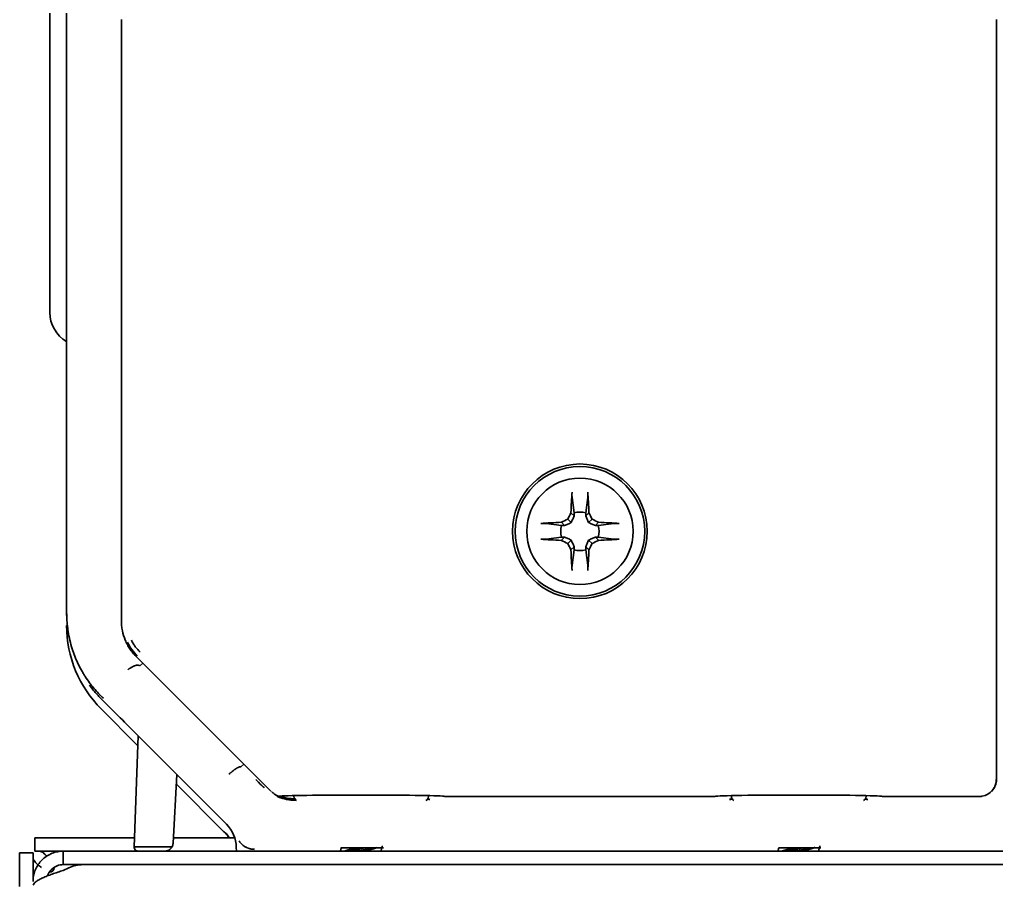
# Model space of a CAD drawing. Extents: x -760 to 4209, y 5795 to 10697.
# Drawn here: x 1849.3 to 1907.3, y 10526.1 to 10577.3 of the extents above; entities that cross this region are included whole.
import ezdxf

# ---------------------------------------------------------------- set-up
doc = ezdxf.new("R2010")
doc.units = 0
doc.header["$LTSCALE"] = 5
doc.layers.add('1', color=7, linetype='CONTINUOUS', true_color=0xffffff)

msp = doc.modelspace()

# ---------------------------------------------------------------- linework, layer by layer
at = {"layer": '1', "color": 7, "linetype": 'Continuous', "lineweight": 35}
for p, q in [((1851.055, 10559.922), (1851.055, 10625.922)), ((1852.055, 10578.053), (1852.055, 10542.809)), ((1855.305, 10542.116), (1855.305, 10577.325)), ((1907.303, 10542.116), (1907.303, 10577.325)), ((1907.304, 10577.325), (1907.303, 10577.325)), ((1882.205, 10548.012), (1882.087, 10548.934)), ((1882.905, 10548.012), (1883.023, 10548.934)), ((1882.208, 10547.837), (1882.02, 10548.026)), ((1882.902, 10547.837), (1883.09, 10548.026)), ((1881.465, 10547.272), (1880.543, 10547.39)), ((1881.639, 10547.268), (1881.451, 10547.457)), ((1882.037, 10547.44), (1881.834, 10547.642)), ((1883.073, 10547.44), (1883.276, 10547.642)), ((1883.471, 10547.268), (1883.659, 10547.457)), ((1883.645, 10547.272), (1884.567, 10547.39)), ((1881.465, 10546.572), (1880.543, 10546.454)), ((1881.639, 10546.575), (1881.451, 10546.387)), ((1882.037, 10546.404), (1881.834, 10546.201)), ((1883.073, 10546.404), (1883.276, 10546.201)), ((1883.471, 10546.575), (1883.659, 10546.387)), ((1883.645, 10546.572), (1884.567, 10546.454)), ((1882.208, 10546.006), (1882.02, 10545.818)), ((1882.205, 10545.832), (1882.087, 10544.909)), ((1882.902, 10546.006), (1883.09, 10545.818)), ((1882.905, 10545.832), (1883.023, 10544.909)), ((1852.055, 10542.809), (1852.055, 10542.025)), ((1907.303, 10542.116), (1907.304, 10542.116)), ((1907.303, 10532.188), (1907.303, 10540.774)), ((1864.176, 10531.497), (1856.186, 10539.486)), ((1856.573, 10539.098), (1856.401, 10538.925)), ((1854.123, 10536.953), (1854.33, 10536.746)), ((1854.105, 10536.372), (1856.274, 10534.202)), ((1856.064, 10528.18), (1856.295, 10534.782)), ((1862.404, 10532.928), (1862.574, 10533.099)), ((1858.594, 10532.478), (1858.38, 10528.396)), ((1858.661, 10532.416), (1861.548, 10529.529)), ((1858.564, 10531.913), (1861.383, 10529.093)), ((1864.218, 10531.466), (1864.28, 10531.413)), ((1864.237, 10531.445), (1864.28, 10531.413)), ((1864.719, 10531.192), (1864.752, 10531.193)), ((1865.555, 10531.222), (1865.555, 10531.172)), ((1873.555, 10531.172), (1873.555, 10531.222)), ((1874.438, 10531.187), (1874.536, 10531.177)), ((1874.438, 10531.187), (1874.453, 10531.184)), ((1874.453, 10531.184), (1874.551, 10531.174)), ((1874.551, 10531.174), (1890.559, 10531.174)), ((1890.559, 10531.174), (1890.657, 10531.184)), ((1890.574, 10531.177), (1890.672, 10531.187)), ((1890.657, 10531.184), (1890.672, 10531.187)), ((1891.555, 10531.222), (1891.555, 10531.172)), ((1899.555, 10531.172), (1899.555, 10531.222)), ((1900.438, 10531.187), (1900.536, 10531.177)), ((1900.438, 10531.187), (1900.453, 10531.184)), ((1900.453, 10531.184), (1900.551, 10531.174)), ((1900.554, 10531.174), (1906.319, 10531.174)), ((1907.006, 10531.468), (1907.013, 10531.475)), ((1850.155, 10528.722), (1852.155, 10528.722)), ((1850.155, 10527.922), (1850.155, 10528.722)), ((1856.086, 10528.722), (1852.155, 10528.722)), ((1862.05, 10528.722), (1858.4, 10528.722)), ((1862.134, 10528.149), (1862.138, 10527.921)), ((1868.357, 10528.112), (1868.366, 10528.081)), ((1894.357, 10528.112), (1894.366, 10528.081)), ((1849.255, 10525.822), (1849.255, 10527.822)), ((1849.255, 10527.822), (1850.055, 10527.822)), ((1850.055, 10527.822), (1850.055, 10526.128)), ((1851.848, 10527.922), (1850.155, 10527.922)), ((1851.855, 10527.922), (1852.181, 10527.922)), ((1852.181, 10527.922), (1853.026, 10527.922)), ((1853.026, 10527.922), (1908.719, 10527.922)), ((1868.608, 10527.949), (1868.528, 10527.922)), ((1894.608, 10527.949), (1894.528, 10527.922)), ((1851.855, 10527.122), (1852.181, 10527.122)), ((1852.181, 10526.932), (1851.855, 10526.781)), ((1853.026, 10527.122), (1852.181, 10527.122)), ((1853.026, 10527.122), (1908.719, 10527.122)), ((1853.026, 10527.12), (1908.355, 10527.12)), ((1858.555, 10527.12), (1858.555, 10527.122)), ((1862.152, 10527.122), (1862.152, 10527.119)), ((1868.351, 10527.122), (1868.352, 10527.12)), ((1870.764, 10527.12), (1870.764, 10527.122)), ((1894.351, 10527.122), (1894.352, 10527.12)), ((1896.764, 10527.12), (1896.764, 10527.122)), ((1903.555, 10527.122), (1903.555, 10527.12))]:
    msp.add_line(p, q, dxfattribs=at)
for radius in [4, 3.85, 3.16]:
    msp.add_circle((1882.555, 10546.922), radius, dxfattribs=at)
for centre, radius, start, end in [((1853.055, 10559.922), 2, 180, 239.99906), ((1882.555, 10546.922), 1.145, 72.20111, 107.79889), ((1882.555, 10546.922), 1.145, 162.20111, 197.79889), ((1882.555, 10546.922), 1.145, 342.20111, 17.79889), ((1882.555, 10546.922), 1.145, 252.20111, 287.79889), ((1859.055, 10541.321), 7, 180, 225), ((1864.719, 10531.692), 0.5, 227.45741, 273.80813), ((1865.838, 10531.172), 0.283, 180, 241.92751), ((1873.272, 10531.172), 0.283, 298.07249, 0), ((1891.838, 10531.172), 0.283, 180, 241.92751), ((1899.272, 10531.172), 0.283, 298.07249, 0), ((1856.314, 10528.172), 0.25, 178, 270), ((1851.055, 10526.922), 0.25, 270, 0), ((1853.026, 10525.12), 2, 90, 115)]:
    msp.add_arc(centre, radius, start, end, dxfattribs=at)
for centre, major_axis, ratio, start_param, end_param in [((1882.258, 10546.927), (0.065, 3.728), 0.072244, 0.900133, 1.272854), ((1882.852, 10546.927), (0.065, -3.728), 0.072244, 1.868738, 2.24146), ((1882.001, 10547.18), (1.559, 3.344), 0.094201, 1.359315, 1.476181), ((1883.109, 10547.18), (1.559, -3.344), 0.094201, 1.665412, 1.782277), ((1882.55, 10547.218), (3.728, 0.065), 0.072244, 1.868738, 2.24146), ((1882.297, 10547.476), (3.344, 1.559), 0.094201, 1.665412, 1.782277), ((1882.813, 10547.476), (3.344, -1.559), 0.094201, 1.359315, 1.476181), ((1882.56, 10547.218), (3.728, -0.065), 0.072244, 0.900133, 1.272854), ((1882.55, 10546.625), (-3.728, 0.065), 0.072244, 0.900133, 1.272854), ((1882.297, 10546.367), (-3.344, 1.559), 0.094201, 1.359315, 1.476181), ((1882.001, 10546.663), (-1.559, 3.344), 0.094201, 1.665412, 1.782277), ((1883.109, 10546.663), (-1.559, -3.344), 0.094201, 1.359315, 1.476181), ((1882.813, 10546.367), (-3.344, -1.559), 0.094201, 1.665412, 1.782277), ((1882.56, 10546.625), (-3.728, -0.065), 0.072244, 1.868738, 2.24146), ((1882.258, 10546.917), (-0.065, 3.728), 0.072244, 1.868738, 2.24146), ((1882.852, 10546.917), (-0.065, -3.728), 0.072244, 0.900133, 1.272854), ((1863.801, 10531.673), (0.5, -0.5), 0.006171, 3.15649, 4.222223), ((1906.296, 10532.172), (0.004, -1), 0.999695, 0.153653, 1.575159), ((1906.303, 10532.179), (0.71, -0.704), 0.999698, 0.000009, 0.789913), ((1902.304, 10532.181), (5, 0), 0.073693, 6.263672, 6.302699), ((1863.229, 10532.798), (1.015, -1.352), 0.045819, 5.971898, 5.98842), ((1869.199, 10526.413), (5, -5.063), 0.012264, 2.897551, 3.066746), ((1865.684, 10534.027), (-1.148, -2.772), 0.999955, 0.058747, 0.267615), ((1869.555, 10531.17), (5, 0), 0.017455, 0.087266, 2.885131), ((1869.555, 10530.974), (-5, 0), 0.008727, 3.754903, 3.803994), ((1895.555, 10531.17), (5, 0), 0.017455, 0.087266, 3.054326), ((1895.555, 10530.974), (-5, 0), 0.008727, 5.620784, 5.675486), ((1895.555, 10530.974), (-5, 0), 0.008727, 3.749292, 3.803994), ((1860.134, 10528.114), (1.841, 0.782), 0.999823, 5.899274, 6.667096), ((1860.064, 10527.603), (0.76, -1.85), 0.999821, 1.774906, 1.96609), ((1862.067, 10528.172), (6.003, -0.009), 0.001452, 2.244904, 3.141544), ((1869.555, 10528.079), (2.25, 0), 0.017455, 0.942919, 2.138635), ((1895.555, 10528.079), (2.25, 0), 0.017455, 0.942919, 2.138635)]:
    msp.add_ellipse(centre, major_axis=major_axis, ratio=ratio, start_param=start_param, end_param=end_param, dxfattribs=at)
for points, knots in [([(1882.087, 10548.934), (1882.086, 10548.941), (1882.085, 10548.949), (1882.084, 10548.964), (1882.084, 10548.969), (1882.084, 10548.98), (1882.083, 10548.992), (1882.083, 10549.005), (1882.082, 10549.018), (1882.082, 10549.025), (1882.082, 10549.046), (1882.082, 10549.06), (1882.082, 10549.082), (1882.082, 10549.09), (1882.082, 10549.105), (1882.082, 10549.12), (1882.083, 10549.136), (1882.083, 10549.151), (1882.083, 10549.158), (1882.084, 10549.181), (1882.085, 10549.195), (1882.086, 10549.222), (1882.087, 10549.235), (1882.088, 10549.247)], [0, 0, 0, 0, 0.125, 0.125, 0.1875, 0.1875, 0.25, 0.3125, 0.3125, 0.375, 0.375, 0.5, 0.5, 0.5625, 0.5625, 0.625, 0.6875, 0.6875, 0.75, 0.75, 0.875, 0.875, 1, 1, 1, 1]), ([(1883.022, 10549.247), (1883.023, 10549.235), (1883.024, 10549.222), (1883.025, 10549.195), (1883.026, 10549.181), (1883.027, 10549.151), (1883.027, 10549.136), (1883.028, 10549.113), (1883.028, 10549.105), (1883.028, 10549.09), (1883.028, 10549.075), (1883.028, 10549.06), (1883.028, 10549.046), (1883.028, 10549.039), (1883.028, 10549.018), (1883.027, 10549.005), (1883.027, 10548.986), (1883.026, 10548.98), (1883.026, 10548.969), (1883.025, 10548.959), (1883.025, 10548.95), (1883.024, 10548.941), (1883.023, 10548.938), (1883.023, 10548.934)], [0, 0, 0, 0, 0.125, 0.125, 0.25, 0.25, 0.375, 0.375, 0.4375, 0.4375, 0.5, 0.5625, 0.5625, 0.625, 0.625, 0.75, 0.75, 0.8125, 0.8125, 0.875, 0.9375, 0.9375, 1, 1, 1, 1]), ([(1882.208, 10547.837), (1882.181, 10547.772), (1882.153, 10547.707), (1882.096, 10547.575), (1882.067, 10547.508), (1882.037, 10547.44)], [0, 0, 0, 0, 0.5, 0.5, 1, 1, 1, 1]), ([(1883.073, 10547.44), (1883.043, 10547.508), (1883.014, 10547.575), (1882.957, 10547.707), (1882.929, 10547.772), (1882.902, 10547.837)], [0, 0, 0, 0, 0.5, 0.5, 1, 1, 1, 1]), ([(1880.229, 10547.389), (1880.241, 10547.39), (1880.254, 10547.391), (1880.282, 10547.392), (1880.296, 10547.393), (1880.326, 10547.394), (1880.341, 10547.394), (1880.364, 10547.395), (1880.372, 10547.395), (1880.387, 10547.395), (1880.402, 10547.395), (1880.416, 10547.395), (1880.431, 10547.395), (1880.438, 10547.395), (1880.459, 10547.395), (1880.472, 10547.394), (1880.491, 10547.394), (1880.496, 10547.393), (1880.508, 10547.393), (1880.518, 10547.392), (1880.527, 10547.391), (1880.535, 10547.391), (1880.539, 10547.39), (1880.543, 10547.39)], [0, 0, 0, 0, 0.125, 0.125, 0.25, 0.25, 0.375, 0.375, 0.4375, 0.4375, 0.5, 0.5625, 0.5625, 0.625, 0.625, 0.75, 0.75, 0.8125, 0.8125, 0.875, 0.9375, 0.9375, 1, 1, 1, 1]), ([(1882.037, 10547.44), (1881.969, 10547.41), (1881.902, 10547.381), (1881.77, 10547.324), (1881.704, 10547.296), (1881.639, 10547.268)], [0, 0, 0, 0, 0.5, 0.5, 1, 1, 1, 1]), ([(1883.471, 10547.268), (1883.406, 10547.296), (1883.34, 10547.324), (1883.208, 10547.381), (1883.141, 10547.41), (1883.073, 10547.44)], [0, 0, 0, 0, 0.5, 0.5, 1, 1, 1, 1]), ([(1884.567, 10547.39), (1884.574, 10547.391), (1884.583, 10547.391), (1884.597, 10547.392), (1884.602, 10547.393), (1884.614, 10547.393), (1884.625, 10547.394), (1884.638, 10547.394), (1884.651, 10547.394), (1884.658, 10547.395), (1884.679, 10547.395), (1884.693, 10547.395), (1884.716, 10547.395), (1884.723, 10547.395), (1884.738, 10547.395), (1884.754, 10547.394), (1884.769, 10547.394), (1884.784, 10547.394), (1884.791, 10547.394), (1884.814, 10547.393), (1884.828, 10547.392), (1884.855, 10547.391), (1884.869, 10547.39), (1884.881, 10547.389)], [0, 0, 0, 0, 0.125, 0.125, 0.1875, 0.1875, 0.25, 0.3125, 0.3125, 0.375, 0.375, 0.5, 0.5, 0.5625, 0.5625, 0.625, 0.6875, 0.6875, 0.75, 0.75, 0.875, 0.875, 1, 1, 1, 1]), ([(1880.543, 10546.454), (1880.536, 10546.453), (1880.527, 10546.452), (1880.513, 10546.451), (1880.508, 10546.451), (1880.496, 10546.45), (1880.485, 10546.45), (1880.472, 10546.449), (1880.459, 10546.449), (1880.452, 10546.449), (1880.431, 10546.449), (1880.417, 10546.449), (1880.394, 10546.449), (1880.387, 10546.449), (1880.371, 10546.449), (1880.356, 10546.449), (1880.341, 10546.449), (1880.326, 10546.45), (1880.319, 10546.45), (1880.296, 10546.451), (1880.282, 10546.451), (1880.255, 10546.453), (1880.241, 10546.454), (1880.229, 10546.455)], [0, 0, 0, 0, 0.125, 0.125, 0.1875, 0.1875, 0.25, 0.3125, 0.3125, 0.375, 0.375, 0.5, 0.5, 0.5625, 0.5625, 0.625, 0.6875, 0.6875, 0.75, 0.75, 0.875, 0.875, 1, 1, 1, 1]), ([(1881.639, 10546.575), (1881.704, 10546.548), (1881.77, 10546.52), (1881.902, 10546.463), (1881.969, 10546.434), (1882.037, 10546.404)], [0, 0, 0, 0, 0.5, 0.5, 1, 1, 1, 1]), ([(1882.037, 10546.404), (1882.067, 10546.335), (1882.096, 10546.269), (1882.153, 10546.137), (1882.181, 10546.071), (1882.208, 10546.006)], [0, 0, 0, 0, 0.5, 0.5, 1, 1, 1, 1]), ([(1882.902, 10546.006), (1882.929, 10546.071), (1882.957, 10546.137), (1883.014, 10546.269), (1883.043, 10546.335), (1883.073, 10546.404)], [0, 0, 0, 0, 0.5, 0.5, 1, 1, 1, 1]), ([(1883.073, 10546.404), (1883.141, 10546.434), (1883.208, 10546.463), (1883.34, 10546.52), (1883.406, 10546.548), (1883.471, 10546.575)], [0, 0, 0, 0, 0.5, 0.5, 1, 1, 1, 1]), ([(1884.881, 10546.455), (1884.869, 10546.454), (1884.856, 10546.453), (1884.828, 10546.451), (1884.814, 10546.451), (1884.784, 10546.45), (1884.769, 10546.449), (1884.746, 10546.449), (1884.738, 10546.449), (1884.723, 10546.449), (1884.708, 10546.449), (1884.694, 10546.449), (1884.679, 10546.449), (1884.672, 10546.449), (1884.651, 10546.449), (1884.638, 10546.449), (1884.619, 10546.45), (1884.614, 10546.45), (1884.602, 10546.451), (1884.592, 10546.451), (1884.583, 10546.452), (1884.575, 10546.453), (1884.571, 10546.453), (1884.567, 10546.454)], [0, 0, 0, 0, 0.125, 0.125, 0.25, 0.25, 0.375, 0.375, 0.4375, 0.4375, 0.5, 0.5625, 0.5625, 0.625, 0.625, 0.75, 0.75, 0.8125, 0.8125, 0.875, 0.9375, 0.9375, 1, 1, 1, 1]), ([(1882.088, 10544.596), (1882.087, 10544.608), (1882.086, 10544.621), (1882.085, 10544.648), (1882.084, 10544.663), (1882.083, 10544.693), (1882.083, 10544.708), (1882.082, 10544.731), (1882.082, 10544.738), (1882.082, 10544.753), (1882.082, 10544.768), (1882.082, 10544.783), (1882.082, 10544.798), (1882.082, 10544.805), (1882.082, 10544.826), (1882.083, 10544.839), (1882.083, 10544.857), (1882.084, 10544.863), (1882.084, 10544.874), (1882.085, 10544.885), (1882.085, 10544.894), (1882.086, 10544.902), (1882.087, 10544.906), (1882.087, 10544.909)], [0, 0, 0, 0, 0.125, 0.125, 0.25, 0.25, 0.375, 0.375, 0.4375, 0.4375, 0.5, 0.5625, 0.5625, 0.625, 0.625, 0.75, 0.75, 0.8125, 0.8125, 0.875, 0.9375, 0.9375, 1, 1, 1, 1]), ([(1883.023, 10544.909), (1883.024, 10544.903), (1883.025, 10544.894), (1883.026, 10544.88), (1883.026, 10544.874), (1883.026, 10544.863), (1883.027, 10544.852), (1883.027, 10544.839), (1883.028, 10544.826), (1883.028, 10544.819), (1883.028, 10544.798), (1883.028, 10544.784), (1883.028, 10544.761), (1883.028, 10544.754), (1883.028, 10544.738), (1883.028, 10544.723), (1883.027, 10544.708), (1883.027, 10544.693), (1883.027, 10544.685), (1883.026, 10544.663), (1883.025, 10544.649), (1883.024, 10544.621), (1883.023, 10544.608), (1883.022, 10544.596)], [0, 0, 0, 0, 0.125, 0.125, 0.1875, 0.1875, 0.25, 0.3125, 0.3125, 0.375, 0.375, 0.5, 0.5, 0.5625, 0.5625, 0.625, 0.6875, 0.6875, 0.75, 0.75, 0.875, 0.875, 1, 1, 1, 1]), ([(1852.056, 10541.822), (1852.056, 10541.836), (1852.056, 10541.851), (1852.056, 10541.874), (1852.056, 10541.882), (1852.056, 10541.898), (1852.055, 10541.906), (1852.055, 10541.932), (1852.055, 10541.95), (1852.055, 10541.977), (1852.055, 10541.986), (1852.055, 10542.006), (1852.055, 10542.015), (1852.055, 10542.025)], [0, 0, 0, 0, 0.25, 0.25, 0.375, 0.375, 0.5, 0.5, 0.75, 0.75, 0.875, 0.875, 1, 1, 1, 1]), ([(1852.386, 10539.938), (1852.333, 10540.108), (1852.239, 10540.449), (1852.171, 10540.795), (1852.131, 10541.057), (1852.119, 10541.144), (1852.098, 10541.32), (1852.089, 10541.408), (1852.068, 10541.673), (1852.061, 10541.85), (1852.061, 10542.028)], [0, 0, 0, 0, 0.25, 0.5, 0.5, 0.625, 0.625, 0.75, 0.75, 1, 1, 1, 1]), ([(1907.303, 10540.858), (1907.303, 10540.907), (1907.303, 10540.956), (1907.303, 10541.056), (1907.303, 10541.107), (1907.303, 10541.209), (1907.303, 10541.261), (1907.303, 10541.365), (1907.303, 10541.417), (1907.303, 10541.523), (1907.303, 10541.576), (1907.303, 10541.683), (1907.303, 10541.737), (1907.303, 10541.845), (1907.303, 10541.899), (1907.303, 10542.007), (1907.303, 10542.062), (1907.303, 10542.116)], [0, 0, 0, 0, 0.125, 0.125, 0.25, 0.25, 0.375, 0.375, 0.5, 0.5, 0.625, 0.625, 0.75, 0.75, 0.875, 0.875, 1, 1, 1, 1]), ([(1855.305, 10541.597), (1855.305, 10541.549), (1855.307, 10541.5), (1855.312, 10541.403), (1855.316, 10541.354), (1855.33, 10541.209), (1855.345, 10541.113), (1855.403, 10540.827), (1855.46, 10540.64), (1855.554, 10540.412), (1855.574, 10540.367), (1855.617, 10540.278), (1855.639, 10540.234), (1855.708, 10540.105), (1855.759, 10540.021), (1855.867, 10539.86), (1855.925, 10539.782), (1856.047, 10539.633), (1856.112, 10539.561), (1856.181, 10539.492)], [0, 0, 0, 0, 0.0625, 0.0625, 0.125, 0.125, 0.25, 0.25, 0.5, 0.5, 0.5625, 0.5625, 0.625, 0.625, 0.75, 0.75, 0.875, 0.875, 1, 1, 1, 1]), ([(1907.303, 10541.773), (1907.303, 10541.772), (1907.303, 10541.771), (1907.303, 10541.713), (1907.303, 10541.656), (1907.303, 10541.542), (1907.303, 10541.486), (1907.303, 10541.373), (1907.303, 10541.317), (1907.303, 10541.206), (1907.303, 10541.151), (1907.303, 10541.041), (1907.303, 10540.987), (1907.303, 10540.907), (1907.303, 10540.88), (1907.303, 10540.827), (1907.303, 10540.801), (1907.303, 10540.774)], [0, 0, 0, 0, 0.002224, 0.002224, 0.16852, 0.16852, 0.334816, 0.334816, 0.501112, 0.501112, 0.667408, 0.667408, 0.833704, 0.833704, 0.916852, 0.916852, 1, 1, 1, 1]), ([(1856.254, 10539.514), (1856.134, 10539.635), (1856.026, 10539.765), (1855.832, 10540.041), (1855.746, 10540.188), (1855.673, 10540.343)], [0, 0, 0, 0, 0.5, 0.5, 1, 1, 1, 1]), ([(1855.899, 10540.45), (1855.933, 10540.382), (1855.97, 10540.316), (1856.049, 10540.189), (1856.091, 10540.128), (1856.224, 10539.949), (1856.323, 10539.838), (1856.432, 10539.734)], [0, 0, 0, 0, 0.25, 0.25, 0.5, 0.5, 1, 1, 1, 1]), ([(1854.236, 10537.002), (1854.138, 10537.093), (1854.042, 10537.189), (1853.855, 10537.387), (1853.763, 10537.49), (1853.583, 10537.704), (1853.495, 10537.815), (1853.325, 10538.045), (1853.242, 10538.165), (1853.122, 10538.351), (1853.083, 10538.414), (1853.025, 10538.511), (1853.005, 10538.544), (1852.968, 10538.609), (1852.949, 10538.642), (1852.857, 10538.806), (1852.788, 10538.941), (1852.658, 10539.216), (1852.598, 10539.356), (1852.485, 10539.643), (1852.433, 10539.789), (1852.386, 10539.938)], [0, 0, 0, 0, 0.125, 0.125, 0.25, 0.25, 0.375, 0.375, 0.5, 0.5, 0.5625, 0.5625, 0.59375, 0.59375, 0.625, 0.625, 0.75, 0.75, 0.875, 0.875, 1, 1, 1, 1]), ([(1855.696, 10538.703), (1855.715, 10538.717), (1855.733, 10538.731), (1855.757, 10538.748), (1855.762, 10538.751), (1855.771, 10538.758), (1855.786, 10538.768), (1855.8, 10538.777), (1855.828, 10538.796), (1855.847, 10538.808), (1855.884, 10538.831), (1855.902, 10538.842), (1855.957, 10538.872), (1855.992, 10538.89), (1856.043, 10538.913), (1856.06, 10538.92), (1856.093, 10538.932), (1856.109, 10538.938), (1856.155, 10538.953), (1856.185, 10538.96), (1856.226, 10538.966), (1856.239, 10538.967), (1856.265, 10538.969), (1856.277, 10538.969), (1856.313, 10538.966), (1856.355, 10538.958), (1856.387, 10538.938), (1856.4, 10538.925)], [0, 0, 0, 0, 0.0625, 0.0625, 0.078125, 0.078125, 0.09375, 0.125, 0.125, 0.1875, 0.1875, 0.25, 0.25, 0.375, 0.375, 0.4375, 0.4375, 0.5, 0.5, 0.625, 0.625, 0.6875, 0.6875, 0.75, 0.75, 0.875, 1, 1, 1, 1]), ([(1853.412, 10537.779), (1853.489, 10537.674), (1853.569, 10537.572), (1853.79, 10537.303), (1853.936, 10537.142), (1854.087, 10536.99)], [0, 0, 0, 0, 0.368986, 0.368986, 1, 1, 1, 1]), ([(1854.33, 10536.746), (1854.768, 10536.309), (1855.402, 10535.675), (1856.919, 10534.158), (1857.785, 10533.292), (1858.661, 10532.416)], [0, 0, 0, 0, 0.5, 0.5, 1, 1, 1, 1]), ([(1861.699, 10532.489), (1861.72, 10532.508), (1861.74, 10532.527), (1861.766, 10532.55), (1861.771, 10532.554), (1861.781, 10532.563), (1861.796, 10532.577), (1861.812, 10532.59), (1861.862, 10532.634), (1861.902, 10532.667), (1861.951, 10532.706), (1861.96, 10532.713), (1861.979, 10532.728), (1861.989, 10532.736), (1862.017, 10532.757), (1862.035, 10532.77), (1862.088, 10532.808), (1862.122, 10532.831), (1862.162, 10532.856), (1862.17, 10532.861), (1862.186, 10532.87), (1862.193, 10532.875), (1862.215, 10532.887), (1862.229, 10532.894), (1862.269, 10532.914), (1862.293, 10532.924), (1862.326, 10532.934), (1862.335, 10532.937), (1862.354, 10532.94), (1862.362, 10532.941), (1862.384, 10532.94), (1862.396, 10532.936), (1862.404, 10532.928)], [0, 0, 0, 0, 0.0625, 0.0625, 0.078125, 0.078125, 0.09375, 0.125, 0.125, 0.25, 0.25, 0.28125, 0.28125, 0.3125, 0.3125, 0.375, 0.375, 0.5, 0.5, 0.53125, 0.53125, 0.5625, 0.5625, 0.625, 0.625, 0.75, 0.75, 0.8125, 0.8125, 0.875, 0.875, 1, 1, 1, 1]), ([(1907.013, 10531.475), (1907.091, 10531.554), (1907.216, 10531.735), (1907.31, 10531.994), (1907.296, 10532.146), (1907.291, 10532.18)], [0, 0, 0, 0, 0.412742, 0.870907, 1, 1, 1, 1]), ([(1863.801, 10531.691), (1863.758, 10531.726), (1863.717, 10531.761), (1863.657, 10531.815), (1863.638, 10531.833), (1863.599, 10531.869), (1863.581, 10531.887), (1863.563, 10531.906)], [0, 0, 0, 0, 0.5, 0.5, 0.75, 0.75, 1, 1, 1, 1]), ([(1864.555, 10531.186), (1864.555, 10531.184), (1864.56, 10531.181), (1864.583, 10531.169), (1864.617, 10531.153), (1864.676, 10531.129), (1864.728, 10531.11), (1864.747, 10531.103), (1864.788, 10531.089), (1864.81, 10531.082), (1864.88, 10531.06), (1864.932, 10531.045), (1865.046, 10531.017), (1865.109, 10531.003), (1865.245, 10530.979), (1865.318, 10530.968), (1865.437, 10530.957), (1865.478, 10530.953), (1865.562, 10530.949), (1865.606, 10530.947), (1865.65, 10530.947)], [0, 0, 0, 0, 0.121596, 0.121596, 0.247082, 0.372569, 0.372569, 0.435312, 0.435312, 0.498055, 0.498055, 0.623541, 0.623541, 0.749027, 0.749027, 0.874514, 0.874514, 0.937257, 0.937257, 1, 1, 1, 1]), ([(1865.673, 10531.001), (1865.583, 10531), (1865.498, 10531.003), (1865.34, 10531.015), (1865.266, 10531.023), (1865.128, 10531.043), (1865.064, 10531.054), (1864.976, 10531.072), (1864.948, 10531.079), (1864.908, 10531.088), (1864.895, 10531.091), (1864.87, 10531.097), (1864.808, 10531.113), (1864.715, 10531.139), (1864.655, 10531.158), (1864.606, 10531.173), (1864.587, 10531.179), (1864.572, 10531.183), (1864.569, 10531.184), (1864.565, 10531.185), (1864.564, 10531.185), (1864.563, 10531.185)], [0, 0, 0, 0, 0.135658, 0.135658, 0.271315, 0.271315, 0.406973, 0.406973, 0.474802, 0.474802, 0.508716, 0.508716, 0.54263, 0.678288, 0.813946, 0.813946, 0.949603, 0.949603, 0.983518, 0.983518, 1, 1, 1, 1]), ([(1865.602, 10531.028), (1865.589, 10531.029), (1865.576, 10531.029), (1865.554, 10531.03), (1865.546, 10531.03), (1865.531, 10531.031), (1865.523, 10531.031), (1865.483, 10531.033), (1865.449, 10531.036), (1865.397, 10531.04), (1865.38, 10531.042), (1865.345, 10531.046), (1865.327, 10531.048), (1865.309, 10531.05)], [0, 0, 0, 0, 0.153224, 0.153224, 0.237902, 0.237902, 0.322579, 0.322579, 0.66129, 0.66129, 0.830645, 0.830645, 1, 1, 1, 1]), ([(1873.644, 10530.999), (1873.601, 10531), (1873.559, 10531.013), (1873.513, 10531.027), (1873.511, 10531.028), (1873.51, 10531.028)], [0, 0, 0, 0, 0.963913, 0.963913, 1, 1, 1, 1]), ([(1891.58, 10531.052), (1891.573, 10531.047), (1891.566, 10531.042), (1891.547, 10531.03), (1891.535, 10531.023), (1891.499, 10531.006), (1891.474, 10530.999), (1891.45, 10530.999)], [0, 0, 0, 0, 0.1671, 0.1671, 0.444734, 0.444734, 1, 1, 1, 1]), ([(1899.66, 10530.999), (1899.648, 10530.999), (1899.636, 10531.001), (1899.611, 10531.007), (1899.599, 10531.012), (1899.575, 10531.023), (1899.563, 10531.03), (1899.544, 10531.042), (1899.536, 10531.047), (1899.529, 10531.053)], [0, 0, 0, 0, 0.274104, 0.274104, 0.548208, 0.548208, 0.822312, 0.822312, 1, 1, 1, 1]), ([(1906.359, 10531.175), (1906.365, 10531.175), (1906.371, 10531.175), (1906.385, 10531.176), (1906.392, 10531.177), (1906.408, 10531.178), (1906.417, 10531.179), (1906.43, 10531.181), (1906.435, 10531.181), (1906.444, 10531.183), (1906.449, 10531.183), (1906.453, 10531.184)], [0, 0, 0, 0, 0.25, 0.25, 0.5, 0.5, 0.75, 0.75, 0.875, 0.875, 1, 1, 1, 1]), ([(1861.473, 10529.004), (1861.496, 10528.981), (1861.519, 10528.957), (1861.563, 10528.908), (1861.584, 10528.883), (1861.636, 10528.819), (1861.667, 10528.778), (1861.696, 10528.737)], [0, 0, 0, 0, 0.281294, 0.281294, 0.562588, 0.562588, 1, 1, 1, 1]), ([(1857.88, 10527.922), (1857.889, 10527.922), (1857.897, 10527.922), (1857.914, 10527.923), (1857.923, 10527.924), (1857.948, 10527.926), (1857.966, 10527.929), (1858.001, 10527.936), (1858.019, 10527.941), (1858.055, 10527.953), (1858.073, 10527.96), (1858.11, 10527.977), (1858.129, 10527.987), (1858.157, 10528.005), (1858.167, 10528.012), (1858.186, 10528.026), (1858.196, 10528.034), (1858.215, 10528.05), (1858.225, 10528.059), (1858.244, 10528.079), (1858.254, 10528.089), (1858.268, 10528.106), (1858.273, 10528.113), (1858.283, 10528.125), (1858.288, 10528.132), (1858.302, 10528.153), (1858.311, 10528.167), (1858.32, 10528.184)], [0, 0, 0, 0, 0.0625, 0.0625, 0.125, 0.125, 0.25, 0.25, 0.375, 0.375, 0.5, 0.5, 0.625, 0.625, 0.6875, 0.6875, 0.75, 0.75, 0.8125, 0.8125, 0.875, 0.875, 0.90625, 0.90625, 0.9375, 0.9375, 1, 1, 1, 1]), ([(1858.32, 10528.184), (1858.337, 10528.216), (1858.351, 10528.249), (1858.366, 10528.303), (1858.37, 10528.321), (1858.377, 10528.358), (1858.379, 10528.377), (1858.38, 10528.396)], [0, 0, 0, 0, 0.5, 0.5, 0.75, 0.75, 1, 1, 1, 1]), ([(1862.299, 10528.544), (1862.316, 10528.516), (1862.334, 10528.487), (1862.376, 10528.431), (1862.398, 10528.403), (1862.447, 10528.349), (1862.474, 10528.323), (1862.533, 10528.271), (1862.565, 10528.246), (1862.617, 10528.209), (1862.635, 10528.197), (1862.674, 10528.174), (1862.693, 10528.163), (1862.756, 10528.13), (1862.801, 10528.11), (1862.864, 10528.087), (1862.877, 10528.083), (1862.904, 10528.075), (1862.917, 10528.071), (1862.959, 10528.059), (1862.988, 10528.053), (1863.05, 10528.041), (1863.082, 10528.037), (1863.151, 10528.031), (1863.187, 10528.029), (1863.226, 10528.03)], [0, 0, 0, 0, 0.125, 0.125, 0.25, 0.25, 0.375, 0.375, 0.5, 0.5, 0.5625, 0.5625, 0.625, 0.625, 0.75, 0.75, 0.78125, 0.78125, 0.8125, 0.8125, 0.875, 0.875, 0.9375, 0.9375, 1, 1, 1, 1]), ([(1868.595, 10527.944), (1868.634, 10527.956), (1868.676, 10527.968), (1868.736, 10527.985), (1868.751, 10527.989), (1868.782, 10527.997), (1868.798, 10528.001), (1868.845, 10528.013), (1868.878, 10528.021), (1868.978, 10528.045), (1869.048, 10528.061), (1869.141, 10528.081), (1869.159, 10528.085), (1869.197, 10528.093), (1869.234, 10528.101), (1869.271, 10528.109), (1869.29, 10528.113)], [0, 0, 0, 0, 0.217125, 0.217125, 0.28836, 0.28836, 0.359595, 0.359595, 0.502066, 0.502066, 0.787007, 0.787007, 0.858242, 0.858242, 0.929477, 1, 1, 1, 1]), ([(1869.768, 10528.113), (1869.672, 10528.096), (1869.439, 10528.056), (1869.205, 10528.016), (1868.94, 10527.969), (1868.801, 10527.944), (1868.672, 10527.919), (1868.663, 10527.917)], [0, 0, 0, 0, 0.259408, 0.617047, 0.617047, 0.974685, 1, 1, 1, 1]), ([(1870.271, 10528.108), (1870.262, 10528.106), (1870.137, 10528.081), (1870.002, 10528.056), (1869.742, 10528.009), (1869.531, 10527.972), (1869.318, 10527.936), (1869.242, 10527.923)], [0, 0, 0, 0, 0.028944, 0.407302, 0.407302, 0.78566, 1, 1, 1, 1]), ([(1870.509, 10528.133), (1870.506, 10528.132), (1870.473, 10528.12), (1870.439, 10528.109), (1870.372, 10528.088), (1870.338, 10528.077), (1870.283, 10528.061), (1870.265, 10528.056), (1870.227, 10528.045), (1870.208, 10528.04), (1870.111, 10528.014), (1870.03, 10527.993), (1869.925, 10527.966), (1869.904, 10527.961), (1869.861, 10527.95), (1869.839, 10527.945), (1869.793, 10527.934), (1869.769, 10527.928), (1869.745, 10527.922)], [0, 0, 0, 0, 0.013394, 0.163883, 0.163883, 0.314372, 0.314372, 0.389616, 0.389616, 0.464861, 0.464861, 0.765839, 0.765839, 0.841084, 0.841084, 0.916328, 0.916328, 1, 1, 1, 1]), ([(1894.595, 10527.944), (1894.634, 10527.956), (1894.676, 10527.968), (1894.736, 10527.985), (1894.751, 10527.989), (1894.782, 10527.997), (1894.798, 10528.001), (1894.845, 10528.013), (1894.878, 10528.021), (1894.978, 10528.045), (1895.048, 10528.061), (1895.141, 10528.081), (1895.159, 10528.085), (1895.197, 10528.093), (1895.234, 10528.101), (1895.271, 10528.109), (1895.29, 10528.113)], [0, 0, 0, 0, 0.217125, 0.217125, 0.28836, 0.28836, 0.359595, 0.359595, 0.502066, 0.502066, 0.787007, 0.787007, 0.858242, 0.858242, 0.929477, 1, 1, 1, 1]), ([(1895.768, 10528.113), (1895.672, 10528.096), (1895.439, 10528.056), (1895.205, 10528.016), (1894.94, 10527.969), (1894.801, 10527.944), (1894.672, 10527.919), (1894.663, 10527.917)], [0, 0, 0, 0, 0.259408, 0.617047, 0.617047, 0.974685, 1, 1, 1, 1]), ([(1896.271, 10528.108), (1896.262, 10528.106), (1896.137, 10528.081), (1896.002, 10528.056), (1895.742, 10528.009), (1895.531, 10527.972), (1895.318, 10527.936), (1895.242, 10527.923)], [0, 0, 0, 0, 0.028944, 0.407302, 0.407302, 0.78566, 1, 1, 1, 1]), ([(1896.509, 10528.133), (1896.506, 10528.132), (1896.473, 10528.12), (1896.439, 10528.109), (1896.372, 10528.088), (1896.338, 10528.077), (1896.283, 10528.061), (1896.265, 10528.056), (1896.227, 10528.045), (1896.208, 10528.04), (1896.111, 10528.014), (1896.03, 10527.993), (1895.925, 10527.966), (1895.904, 10527.961), (1895.861, 10527.95), (1895.839, 10527.945), (1895.793, 10527.934), (1895.769, 10527.928), (1895.745, 10527.922)], [0, 0, 0, 0, 0.013394, 0.163883, 0.163883, 0.314372, 0.314372, 0.389616, 0.389616, 0.464861, 0.464861, 0.765839, 0.765839, 0.841084, 0.841084, 0.916328, 0.916328, 1, 1, 1, 1]), ([(1850.552, 10526.959), (1850.519, 10526.982), (1850.488, 10527.005), (1850.407, 10527.064), (1850.361, 10527.101), (1850.277, 10527.175), (1850.24, 10527.212), (1850.174, 10527.285), (1850.146, 10527.322), (1850.101, 10527.396), (1850.084, 10527.433), (1850.061, 10527.507), (1850.055, 10527.544), (1850.055, 10527.581)], [0, 0, 0, 0, 0.10933, 0.10933, 0.287464, 0.287464, 0.465598, 0.465598, 0.643732, 0.643732, 0.821866, 0.821866, 1, 1, 1, 1]), ([(1850.061, 10526.271), (1850.07, 10526.382), (1850.09, 10526.492), (1850.149, 10526.707), (1850.189, 10526.812), (1850.287, 10527.013), (1850.345, 10527.108), (1850.479, 10527.287), (1850.554, 10527.371), (1850.718, 10527.522), (1850.807, 10527.59), (1850.997, 10527.708), (1851.097, 10527.758), (1851.305, 10527.839), (1851.412, 10527.87), (1851.632, 10527.911), (1851.743, 10527.922), (1851.855, 10527.922)], [0, 0, 0, 0, 0.125, 0.125, 0.25, 0.25, 0.375, 0.375, 0.5, 0.5, 0.625, 0.625, 0.75, 0.75, 0.875, 0.875, 1, 1, 1, 1]), ([(1850.882, 10527.607), (1850.867, 10527.624), (1850.853, 10527.641), (1850.765, 10527.742), (1850.691, 10527.808), (1850.544, 10527.898), (1850.47, 10527.922), (1850.396, 10527.922)], [0, 0, 0, 0, 0.088137, 0.088137, 0.544069, 0.544069, 1, 1, 1, 1]), ([(1850.913, 10526.456), (1850.925, 10526.492), (1850.94, 10526.527), (1851.011, 10526.672), (1851.087, 10526.774), (1851.269, 10526.942), (1851.376, 10527.008), (1851.607, 10527.098), (1851.731, 10527.122), (1851.855, 10527.122)], [0, 0, 0, 0, 0.092302, 0.092302, 0.394868, 0.394868, 0.697434, 0.697434, 1, 1, 1, 1]), ([(1851.855, 10526.781), (1851.743, 10526.744), (1851.632, 10526.707), (1851.412, 10526.633), (1851.305, 10526.596), (1851.097, 10526.522), (1850.997, 10526.485), (1850.807, 10526.412), (1850.718, 10526.375), (1850.554, 10526.301), (1850.479, 10526.264), (1850.345, 10526.19), (1850.287, 10526.153), (1850.189, 10526.08), (1850.149, 10526.043), (1850.09, 10525.969), (1850.07, 10525.932), (1850.061, 10525.895)], [0, 0, 0, 0, 0.125, 0.125, 0.25, 0.25, 0.375, 0.375, 0.5, 0.5, 0.625, 0.625, 0.75, 0.75, 0.875, 0.875, 1, 1, 1, 1]), ([(1850.055, 10526.122), (1850.055, 10526.135), (1850.055, 10526.16), (1850.056, 10526.198), (1850.058, 10526.235), (1850.06, 10526.259), (1850.061, 10526.271)], [0, 0, 0, 0, 0.253656, 0.505818, 0.755049, 1, 1, 1, 1])]:
    msp.add_open_spline(points, degree=3, knots=knots, dxfattribs=at)
for points, degree in [([(1882.205, 10548.012), (1882.206, 10547.954), (1882.207, 10547.896), (1882.208, 10547.837)], 3), ([(1882.902, 10547.837), (1882.903, 10547.896), (1882.904, 10547.954), (1882.905, 10548.012)], 3), ([(1881.639, 10547.268), (1881.581, 10547.27), (1881.523, 10547.271), (1881.465, 10547.272)], 3), ([(1883.645, 10547.272), (1883.587, 10547.271), (1883.529, 10547.27), (1883.471, 10547.268)], 3), ([(1881.465, 10546.572), (1881.523, 10546.573), (1881.581, 10546.574), (1881.639, 10546.575)], 3), ([(1883.471, 10546.575), (1883.529, 10546.574), (1883.587, 10546.573), (1883.645, 10546.572)], 3), ([(1882.208, 10546.006), (1882.207, 10545.948), (1882.206, 10545.89), (1882.205, 10545.832)], 3), ([(1882.905, 10545.832), (1882.904, 10545.89), (1882.903, 10545.948), (1882.902, 10546.006)], 3), ([(1852.055, 10542.809), (1852.055, 10542.545), (1852.055, 10542.283), (1852.055, 10542.025)], 3), ([(1855.305, 10541.624), (1855.305, 10541.787), (1855.305, 10541.951), (1855.305, 10542.116)], 3), ([(1907.304, 10540.731), (1907.304, 10540.849)], 1), ([(1856.186, 10539.486), (1856.185, 10539.488), (1856.183, 10539.49), (1856.181, 10539.492)], 3), ([(1856.401, 10538.925), (1856.401, 10538.925), (1856.4, 10538.925), (1856.4, 10538.925)], 3), ([(1854.123, 10536.953), (1854.112, 10536.965), (1854.1, 10536.977), (1854.087, 10536.99)], 3), ([(1862.404, 10532.928), (1862.404, 10532.928)], 1), ([(1906.359, 10531.175), (1906.337, 10531.174), (1906.315, 10531.174), (1906.294, 10531.174)], 3), ([(1861.383, 10529.093), (1861.411, 10529.066), (1861.438, 10529.039), (1861.466, 10529.011)], 3), ([(1861.473, 10529.004), (1861.471, 10529.006), (1861.468, 10529.009), (1861.466, 10529.011)], 3), ([(1868.366, 10528.092), (1868.344, 10528.007), (1868.321, 10527.922)], 2), ([(1870.729, 10527.922), (1870.775, 10528.081), (1870.817, 10528.24)], 2), ([(1894.366, 10528.092), (1894.344, 10528.007), (1894.321, 10527.922)], 2), ([(1896.729, 10527.922), (1896.775, 10528.081), (1896.817, 10528.24)], 2), ([(1851.855, 10527.122), (1851.855, 10527.922)], 1)]:
    msp.add_open_spline(points, degree=degree, dxfattribs=at)

doc.saveas('drawing.dxf')
